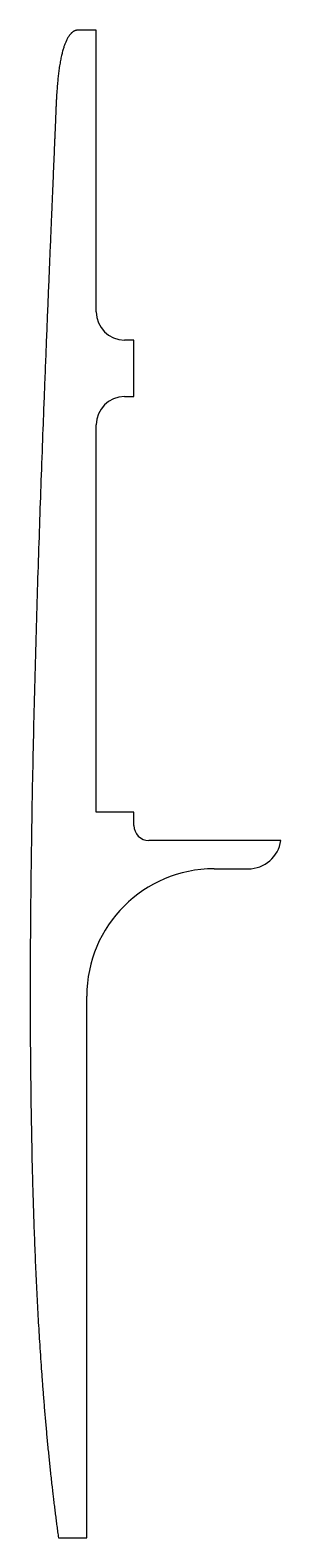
# Model space of a CAD drawing. Header units: millimetres. Extents: x 283 to 416, y 0 to 800.
import ezdxf

# ---------------------------------------------------------------- set-up
doc = ezdxf.new("R2010")
doc.units = ezdxf.units.MM
doc.layers.get('0').update_dxf_attribs({"linetype": 'CONTINUOUS'})

msp = doc.modelspace()

# ---------------------------------------------------------------- linework, layer by layer
for p, q in [((318.2, 800), (308.61, 800)), ((318.2, 650.59), (318.2, 800)), ((296.85, 758.49), (296.85, 758.49)), ((338.2, 635.59), (333.2, 635.59)), ((338.2, 605.59), (338.2, 635.59)), ((333.2, 605.59), (338.2, 605.59)), ((318.2, 385), (318.2, 590.59)), ((338.2, 385), (318.2, 385)), ((338.2, 378), (338.2, 385)), ((416.15, 370), (346.2, 370)), ((380.7, 355), (398.83, 355)), ((313.2, 0), (313.2, 287.5)), ((298.2, 0), (313.2, 0))]:
    msp.add_line(p, q)
for centre, radius, start, end in [((333.2, 650.59), 15, 180, 270), ((333.2, 590.59), 15, 90, 180), ((346.2, 378), 8, 180, 270), ((398.83, 372.5), 17.5, 270, 351.78679), ((380.7, 287.5), 67.5, 90, 180)]:
    msp.add_arc(centre, radius, start, end)
for points, knots in [([(308.61, 800), (307.91, 800), (306.56, 799.73), (304.66, 798.51), (302.35, 795.32), (299.87, 788.33), (298.29, 779.43), (297.43, 770.13), (297.01, 762.59), (296.85, 758.49)], [0, 0, 0, 0, 0, 0, 0.2, 0.4, 0.6, 0.8, 0.9999936, 0.9999936, 0.9999936, 0.9999936, 0.9999936, 0.9999936]), ([(296.85, 758.49), (296.62, 752.8), (295.54, 726.5), (292.97, 666.48), (288.12, 551.43), (282.21, 370.99), (281.94, 203.3), (287.42, 93.38), (294.1, 29.55), (298.2, 0)], [0.1393171, 0.1393171, 0.1393171, 0.1393171, 0.1393171, 0.1393171, 0.2, 0.4, 0.6, 0.8, 1, 1, 1, 1, 1, 1])]:
    msp.add_open_spline(points, degree=5, knots=knots)

doc.saveas('drawing.dxf')
